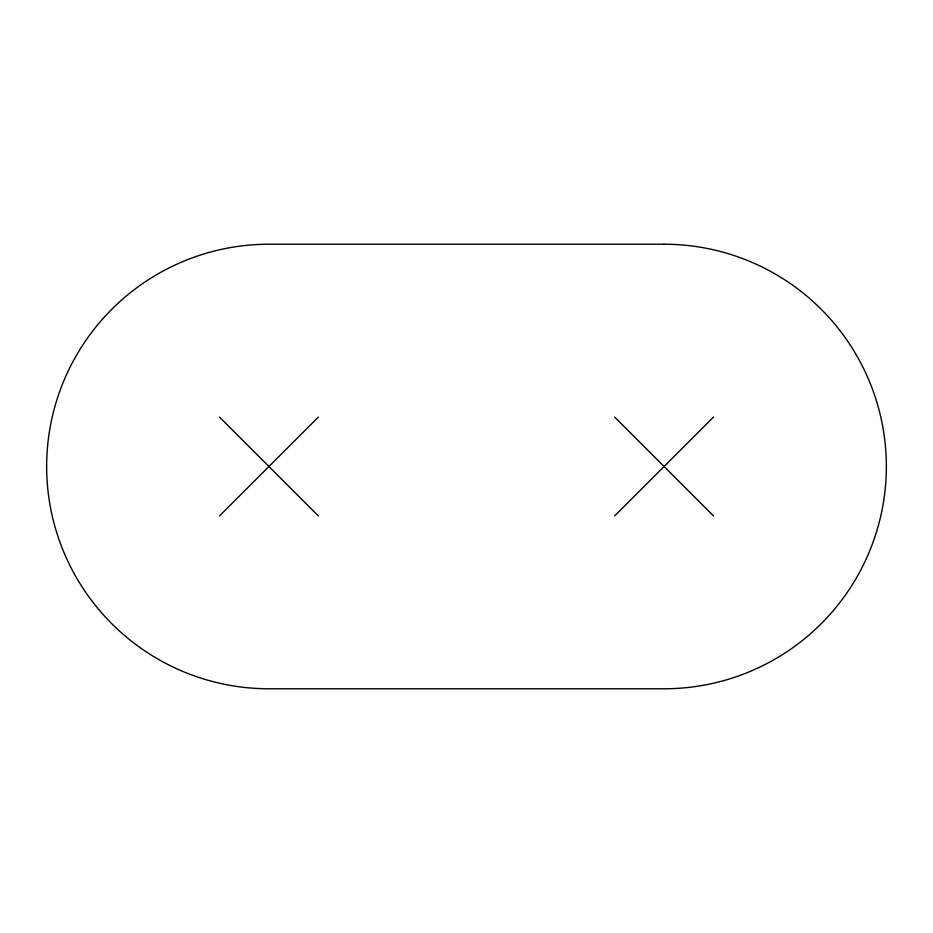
<?xml version="1.0" encoding="UTF-8"?>
<svg xmlns="http://www.w3.org/2000/svg" width="933" height="933" viewBox="0 0 933 933"><rect width="100%" height="100%" fill="white"/><g stroke="black" fill="none" stroke-linecap="round" stroke-linejoin="round"><path stroke-width="1.4" d="M219.535 515.891L318.316 417.109M614.684 515.891L713.465 417.109M614.684 417.109L713.465 515.891M219.535 417.109L318.316 515.891M664.074 244.224L268.926 244.224A222.276 222.276 0 0 0 46.65 466.5A222.276 222.276 0 0 0 268.926 688.776L664.074 688.776A222.276 222.276 0 0 0 886.35 466.5A222.276 222.276 0 0 0 664.074 244.224"/></g></svg>
